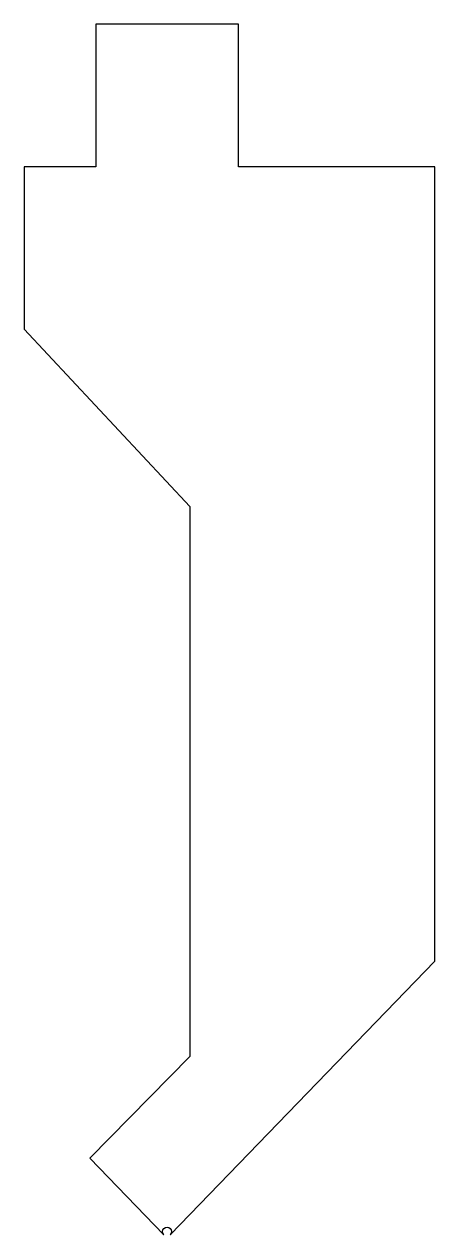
# Model space of a CAD drawing. Header units: millimetres. Extents: x -37 to 0, y -24 to 83.
import ezdxf

# ---------------------------------------------------------------- set-up
doc = ezdxf.new("R2010")
doc.units = ezdxf.units.MM

msp = doc.modelspace()

# ---------------------------------------------------------------- linework, layer by layer
at = {"layer": 'OUTER_PROFILES'}
msp.add_lwpolyline([(0, 70.77), (-17.46, 70.77), (-17.46, 83.47), (-30.16, 83.47), (-30.16, 70.77), (-36.51, 70.77), (-36.51, 56.29), (-21.78, 40.51), (-21.78, -8.49), (-30.69, -17.53), (-24.1, -24.36, -2.355852), (-23.53, -24.36), (0, 0)], format="xyb", close=True, dxfattribs=at)

doc.saveas('drawing.dxf')
